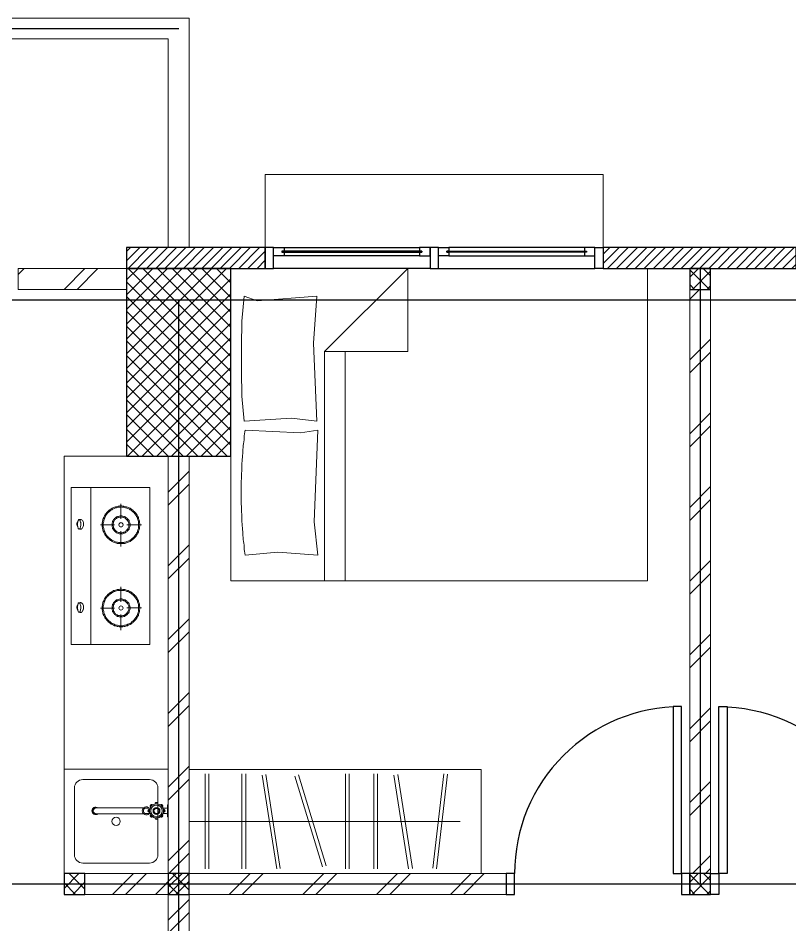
# Model space of a CAD drawing. Header units: millimetres. Extents: x -324 to 75, y -297 to 70.
# Drawn here: x -79.676 to -75.976, y 7.979 to 12.325 of the extents above; entities that cross this region are included whole.
import ezdxf

# ---------------------------------------------------------------- set-up
doc = ezdxf.new("R2010")
doc.units = ezdxf.units.MM
doc.layers.get('defpoints').update_dxf_attribs({"color": 1})
for name, color, linetype, lineweight in [('ars', 11, 'Continuous', 0), ('KOL', 1, 'Continuous', 30), ('KOLOM', 4, 'Continuous', 9), ('lan', 7, 'Continuous', 15), ('SANITAIR', 15, 'Continuous', 9), ('tem', 5, 'Continuous', 20)]:
    doc.layers.add(name, color=color, linetype=linetype, lineweight=lineweight)
doc.layers.add('as', color=1, linetype='Continuous', plot=False)
doc.layers.add('Kusen', color=30, linetype='Continuous')
pattern_1 = [(225, (-511.968732, 382.94913), (0.0220970869, -0.0220970869), [])]
pattern_2 = [(45, (10.6428, -0.8551), (-0.1767767, 0.1767767), []), (45, (10.7053, -0.8551), (-0.1767767, 0.1767767), [])]

# ---------------------------------------------------------------- blocks, each defined once
blk = doc.blocks.new('T. J1')
at = {"layer": 'Kusen'}
for p, q in [((-0.7188, 0.1), (-0.0688, 0.1)), ((0.7212, 0.1), (0.0712, 0.1)), ((-0.0688, 0.06), (-0.7188, 0.06)), ((0.0712, 0.06), (0.7212, 0.06)), ((-0.0188, 0), (-0.7688, 0)), ((0.0212, 0), (0.7712, 0))]:
    blk.add_line(p, q, dxfattribs=at)
for points in [[(-0.8088, 0), (-0.7688, 0), (-0.7688, 0.1), (-0.8088, 0.1)], [(-0.0188, 0), (0.0212, 0), (0.0212, 0.1), (-0.0188, 0.1)], [(0.8112, 0), (0.7712, 0), (0.7712, 0.1), (0.8112, 0.1)]]:
    blk.add_lwpolyline(points, close=True, dxfattribs=at)
for points in [[(-0.7188, 0.0775), (-0.7188, 0.06), (-0.7688, 0.06), (-0.7688, 0.1), (-0.7188, 0.1), (-0.7188, 0.0825), (-0.7288, 0.0825), (-0.7288, 0.0775), (-0.7188, 0.0775)], [(-0.0688, 0.0775), (-0.0688, 0.06), (-0.0188, 0.06), (-0.0188, 0.1), (-0.0688, 0.1), (-0.0688, 0.0825), (-0.0588, 0.0825), (-0.0588, 0.0775), (-0.0688, 0.0775)], [(0.0712, 0.0775), (0.0712, 0.06), (0.0212, 0.06), (0.0212, 0.1), (0.0712, 0.1), (0.0712, 0.0825), (0.0612, 0.0825), (0.0612, 0.0775), (0.0712, 0.0775)], [(0.7212, 0.0775), (0.7212, 0.06), (0.7712, 0.06), (0.7712, 0.1), (0.7212, 0.1), (0.7212, 0.0825), (0.7312, 0.0825), (0.7312, 0.0775), (0.7212, 0.0775)]]:
    blk.add_lwpolyline(points, dxfattribs=at)
at = {"layer": 'Kusen', "color": 141}
for points in [[(-0.7288, 0.0775), (-0.0588, 0.0775), (-0.0588, 0.0825), (-0.7288, 0.0825)], [(0.7312, 0.0775), (0.0612, 0.0775), (0.0612, 0.0825), (0.7312, 0.0825)]]:
    blk.add_lwpolyline(points, close=True, dxfattribs=at)
blk = doc.blocks.new('P.80')
at = {"layer": 'Kusen'}
for points in [[(-69.8094, -74.8368), (-69.7694, -74.8368), (-69.7694, -74.0368), (-69.8094, -74.0368)], [(-70.6094, -74.9368), (-70.5694, -74.9368), (-70.5694, -74.8368), (-70.6094, -74.8368)], [(-69.7694, -74.9368), (-69.7294, -74.9368), (-69.7294, -74.8368), (-69.7694, -74.8368)]]:
    blk.add_lwpolyline(points, close=True, dxfattribs=at)
blk.add_arc((-69.7694, -74.8368), 0.8, 90, 180, dxfattribs=at)
blk = doc.blocks.new('K 10.10')
at = {"layer": 'ars'}
h = blk.add_hatch(dxfattribs=at)
h.set_pattern_fill('_USER', color=256, scale=0.05, angle=45, double=1, pattern_type=0)
h.set_pattern_definition([(45, (0, 0), (-0.035355339, 0.035355339), []), (135, (0, 0), (-0.035355339, -0.035355339), [])])
h.paths.add_polyline_path([(1560.5383, 1380.4069), (1560.6383, 1380.4069), (1560.6383, 1380.5069), (1560.5383, 1380.5069)])
at = {"layer": 'KOL'}
blk.add_lwpolyline([(1560.5383, 1380.4069), (1560.6383, 1380.4069), (1560.6383, 1380.5069), (1560.5383, 1380.5069)], close=True, dxfattribs=at)
blk = doc.blocks.new('BED1')
at = {"color": 0, "linetype": 'Continuous'}
for points in [[(1.9976, 0), (1.9976, 1.4976), (0, 1.4976), (0, 0), (1.9976, 0)], [(1.5484, 1.0993), (1.1489, 1.0993), (1.1489, 1.4976), (1.5484, 1.0993)], [(1.9346, 1.3656), (1.9443, 1.2458), (1.9467, 1.1259), (1.9467, 1.0061), (1.9443, 0.8862), (1.9346, 0.7663), (1.707, 0.7809), (1.586, 0.7663), (1.6017, 1.1404), (1.586, 1.3656), (1.8717, 1.3426), (1.9346, 1.3656)], [(1.4492, 1.0993), (1.4492, 0)], [(1.5484, 1.0993), (1.5484, 0)], [(1.9298, 0.1235), (1.7724, 0.138), (1.5799, 0.1235), (1.5981, 0.2833), (1.5799, 0.7228), (1.6634, 0.7094), (1.9298, 0.7228)], [(1.9298, 0.1235), (1.931, 0.1332), (1.9322, 0.1429), (1.9334, 0.1513), (1.9346, 0.161), (1.9346, 0.1707), (1.9358, 0.1804), (1.937, 0.1889), (1.9383, 0.1985), (1.9383, 0.2082), (1.9395, 0.2179), (1.9407, 0.2264), (1.9407, 0.2361), (1.9419, 0.2458), (1.9419, 0.2542), (1.9431, 0.2639), (1.9431, 0.2736), (1.9443, 0.2833), (1.9443, 0.2918), (1.9455, 0.3015), (1.9455, 0.3111), (1.9455, 0.3208), (1.9467, 0.3293), (1.9467, 0.339), (1.9467, 0.3487), (1.9467, 0.3584), (1.9479, 0.3668), (1.9479, 0.3765), (1.9479, 0.3862), (1.9479, 0.3959), (1.9479, 0.4044), (1.9479, 0.414), (1.9479, 0.4237), (1.9479, 0.4334), (1.9479, 0.4419), (1.9479, 0.4516), (1.9479, 0.4613), (1.9479, 0.4709), (1.9479, 0.4794), (1.9467, 0.4891), (1.9467, 0.4988), (1.9467, 0.5085), (1.9467, 0.5169), (1.9455, 0.5266), (1.9455, 0.5363), (1.9455, 0.546), (1.9443, 0.5545), (1.9443, 0.5642), (1.9431, 0.5738), (1.9431, 0.5835), (1.9419, 0.592), (1.9419, 0.6017), (1.9407, 0.6114), (1.9407, 0.6199), (1.9395, 0.6295), (1.9383, 0.6392), (1.9383, 0.6489), (1.937, 0.6574), (1.9358, 0.6671), (1.9346, 0.6768), (1.9346, 0.6864), (1.9334, 0.6949), (1.9322, 0.7046), (1.931, 0.7143), (1.9298, 0.7228)]]:
    blk.add_lwpolyline(points, dxfattribs=at)
blk = doc.blocks.new('LEMARI1')
for points in [[(0.6998, 0.4988), (-0.6998, 0.4988)], [(-0.6998, 0), (0.6998, 0), (0.6998, 0.4988), (-0.6998, 0.4988), (-0.6998, 0)], [(-0.5387, 0.4758), (-0.4855, 0.023)], [(-0.4685, 0.0254), (-0.5206, 0.477)], [(-0.3002, 0.4746), (-0.3705, 0.0242)], [(-0.3523, 0.0218), (-0.2821, 0.4709)], [(-0.2034, 0.477), (-0.2034, 0.0218)], [(-0.1852, 0.0218), (-0.1852, 0.477)], [(-0.0678, 0.477), (-0.0678, 0.0218)], [(-0.0496, 0.0218), (-0.0496, 0.477)], [(0.1755, 0.4722), (0.0436, 0.0363)], [(0.0605, 0.0315), (0.1937, 0.4673)], [(0.3317, 0.4746), (0.2627, 0.0242)], [(0.2797, 0.0218), (0.3499, 0.4709)], [(0.4286, 0.477), (0.4286, 0.0218)], [(0.4467, 0.0218), (0.4467, 0.477)], [(0.6053, 0.477), (0.6053, 0.0218)], [(0.6235, 0.0218), (0.6235, 0.477)], [(0.6998, 0.2494), (-0.5993, 0.2494)]]:
    blk.add_lwpolyline(points)
blk = doc.blocks.new('typikal-1a')
at = {"layer": 'as'}
for p, q in [((0, 2.8), (6.2, 2.8)), ((2.5, -0.15), (2.5, 2.8))]:
    blk.add_line(p, q, dxfattribs=at)
at = {"layer": 'KOL'}
blk.add_lwpolyline([(2.035, -0.15), (2.96, -0.15), (2.96, -0.25), (2.035, -0.25)], close=True, dxfattribs=at)
at = {"layer": 'tem'}
for points in [[(0.05, 2.85), (-0.05, 2.85), (-0.05, 5.45), (0.05, 5.45)], [(1.57, 2.75), (0.05, 2.75), (0.05, 2.85), (1.57, 2.85)], [(0.05, 2.75), (-0.05, 2.75), (-0.05, 0.75), (0.05, 0.75)], [(2.45, 2.75), (2.55, 2.75), (2.55, -0.05), (2.45, -0.05)]]:
    blk.add_lwpolyline(points, close=True, dxfattribs=at)
at = {"layer": 'ars', "rotation": 180}
for name, p in [('LEMARI1', (0.7498, 2.75)), ('BED1', (2.2476, 1.3476))]:
    blk.add_blockref(name, p, dxfattribs=at)
at = {"layer": 'KOLOM', "extrusion": (0, 0, -1), "zscale": -1}
for p in [(-1560.5883, -1377.6569), (-1563.0883, -1377.6569), (-1563.0883, -1380.5569)]:
    blk.add_blockref('K 10.10', p, dxfattribs=at)
at = {"layer": 'Kusen', "xscale": -1, "rotation": 180}
for name, p in [('P.80', (72.1794, -72.0868)), ('T. J1', (1.2238, -0.15))]:
    blk.add_blockref(name, p, dxfattribs=at)
at = {"layer": 'Kusen', "rotation": 180}
blk.add_blockref('P.80', (-67.1794, -72.0868), dxfattribs=at)
blk = doc.blocks.new("k2'")
at = {"layer": 'ars'}
h = blk.add_hatch(dxfattribs=at)
h.set_pattern_fill('_USER', color=256, scale=0.05, angle=45, double=1, pattern_type=0)
h.set_pattern_definition([(45, (0, -4.95), (-0.03535534, 0.03535534), []), (135, (0, -4.95), (-0.03535534, -0.03535534), [])])
h.paths.add_polyline_path([(-0.25, -0.45), (0.25, -0.45), (0.25, 0.45), (-0.25, 0.45)])
at = {"layer": 'KOL'}
blk.add_lwpolyline([(-0.25, -0.45), (0.25, -0.45), (0.25, 0.45), (-0.25, 0.45)], close=True, dxfattribs=at)
blk = doc.blocks.new('KRAN DPR ATAS')
for p, q in [((-0.0289, 0), (0.0289, 0)), ((-0.0289, 0), (-0.0289, -0.0021)), ((0.0289, 0), (0.0289, -0.0021)), ((-0.0275, -0.0035), (0.0275, -0.0035)), ((-0.0127, -0.0092), (-0.0127, -0.0252)), ((0.0127, -0.0092), (0.0127, -0.0252)), ((-0.014, -0.1188), (-0.014, -0.3457)), ((-0.0127, -0.0877), (-0.0127, -0.1101)), ((0.0127, -0.0877), (0.0127, -0.1101)), ((0.014, -0.1188), (0.014, -0.3457))]:
    blk.add_line(p, q)
for radius in [0.0338, 0.0279, 0.0166, 0.0138, 0.0123]:
    blk.add_circle((0, -0.0564), radius)
for centre, radius, start, end in [((-0.0239, -0.0326), 0.00706, 39.002, 230.998), ((-0.0222, -0.0342), 0.00706, 58.1189, 211.8811), ((-0.0275, -0.0021), 0.00141, 180, 270), ((-0.0183, -0.0092), 0.00564, 0, 90), ((-0.0009, -0.0214), 0.00884, 254.902, 254.902), ((0, -0.0227), 0.00706, 354.002, 185.998), ((0, -0.025), 0.00706, 13.1189, 166.8811), ((0.0183, -0.0092), 0.00564, 90, 180), ((0.0239, -0.0326), 0.00706, 309.002, 140.998), ((0.0222, -0.0342), 0.00706, 328.1189, 121.8811), ((0.0275, -0.0021), 0.00141, 270, 0), ((-0.0338, -0.0564), 0.00706, 84.002, 275.998), ((-0.0315, -0.0564), 0.00706, 103.1189, 256.8811), ((-0.0239, -0.0803), 0.00706, 129.002, 320.998), ((-0.0222, -0.0787), 0.00706, 148.1189, 301.8811), ((0.0239, -0.0803), 0.00706, 219.002, 50.998), ((0.0222, -0.0787), 0.00706, 238.1189, 31.8811), ((0.0338, -0.0564), 0.00706, 264.002, 95.998), ((0.0315, -0.0564), 0.00706, 283.1189, 76.8811), ((0, -0.1058), 0.0191, 134.711, 45.289), ((0, -0.1058), 0.0134, 198.6717, 270), ((0, -0.0902), 0.00706, 174.002, 5.998), ((0, -0.0879), 0.00706, 193.1189, 346.8811), ((0, -0.1058), 0.0134, 270, 341.3283), ((0, -0.3457), 0.0178, 141.8277, 38.1723), ((0, -0.3484), 0.0178, 175.6641, 4.3359), ((0, -0.3457), 0.014, 180, 0)]:
    blk.add_arc(centre, radius, start, end)
blk = doc.blocks.new('KOMPOR')
for points in [[(0, 0.3765), (0, -0.3765)], [(0.0944, 0.3765), (0, 0.3765)], [(0.3765, 0.3765), (0.0944, 0.3765)], [(0.0944, 0.3765), (0.0944, -0.3765)], [(0.3765, -0.3765), (0.3765, 0.3765)], [(0.2373, 0.3063), (0.2373, 0.2312)], [(0.2385, 0.2906), (0.2337, 0.2906), (0.23, 0.2906), (0.2252, 0.2893), (0.2203, 0.2893), (0.2167, 0.2881), (0.2119, 0.2869), (0.2082, 0.2857), (0.2034, 0.2833), (0.1998, 0.2821), (0.1961, 0.2797), (0.1925, 0.2772), (0.1889, 0.276), (0.1852, 0.2724), (0.1816, 0.27), (0.178, 0.2676), (0.1755, 0.2639), (0.1719, 0.2615), (0.1695, 0.2579), (0.1671, 0.2542), (0.1634, 0.2506), (0.1622, 0.247), (0.1598, 0.2433), (0.1574, 0.2397), (0.1562, 0.2361), (0.1538, 0.2312), (0.1525, 0.2276), (0.1513, 0.2228), (0.1501, 0.2191), (0.1501, 0.2143), (0.1489, 0.2094), (0.1489, 0.2058), (0.1489, 0.201), (0.1489, 0.1961), (0.1489, 0.1913), (0.1501, 0.1864), (0.1501, 0.1828), (0.1513, 0.178), (0.1525, 0.1743), (0.1538, 0.1695), (0.1562, 0.1659), (0.1574, 0.161), (0.1598, 0.1574), (0.1622, 0.1538), (0.1634, 0.1501), (0.1671, 0.1465), (0.1695, 0.1429), (0.1719, 0.1404), (0.1755, 0.1368), (0.178, 0.1344), (0.1816, 0.1308), (0.1852, 0.1283), (0.1889, 0.1259), (0.1925, 0.1235), (0.1961, 0.1211), (0.1998, 0.1199), (0.2034, 0.1174), (0.2082, 0.1162), (0.2119, 0.115), (0.2167, 0.1138), (0.2203, 0.1126), (0.2252, 0.1114), (0.23, 0.1114), (0.2337, 0.1102), (0.2385, 0.1102), (0.2433, 0.1102), (0.2482, 0.1114), (0.253, 0.1114), (0.2567, 0.1126), (0.2615, 0.1138), (0.2651, 0.115), (0.27, 0.1162), (0.2736, 0.1174), (0.2785, 0.1199), (0.2821, 0.1211), (0.2857, 0.1235), (0.2893, 0.1259), (0.293, 0.1283), (0.2966, 0.1308), (0.299, 0.1344), (0.3027, 0.1368), (0.3051, 0.1404), (0.3087, 0.1429), (0.3111, 0.1465), (0.3136, 0.1501), (0.316, 0.1538), (0.3184, 0.1574), (0.3196, 0.161), (0.322, 0.1659), (0.3232, 0.1695), (0.3245, 0.1743), (0.3257, 0.178), (0.3269, 0.1828), (0.3281, 0.1864), (0.3281, 0.1913), (0.3293, 0.1961), (0.3293, 0.201), (0.3293, 0.2058), (0.3281, 0.2094), (0.3281, 0.2143), (0.3269, 0.2191), (0.3257, 0.2228), (0.3245, 0.2276), (0.3232, 0.2312), (0.322, 0.2361), (0.3196, 0.2397), (0.3184, 0.2433), (0.316, 0.247), (0.3136, 0.2506), (0.3111, 0.2542), (0.3087, 0.2579), (0.3051, 0.2615), (0.3027, 0.2639), (0.299, 0.2676), (0.2966, 0.27), (0.293, 0.2724), (0.2893, 0.276), (0.2857, 0.2772), (0.2821, 0.2797), (0.2785, 0.2821), (0.2736, 0.2833), (0.27, 0.2857), (0.2651, 0.2869), (0.2615, 0.2881), (0.2567, 0.2893), (0.253, 0.2893), (0.2482, 0.2906), (0.2433, 0.2906), (0.2385, 0.2906)], [(0.2385, 0.2857), (0.2349, 0.2857), (0.23, 0.2857), (0.2264, 0.2845), (0.2215, 0.2833), (0.2179, 0.2833), (0.2131, 0.2821), (0.2094, 0.2809), (0.2058, 0.2785), (0.2022, 0.2772), (0.1985, 0.2748), (0.1949, 0.2736), (0.1913, 0.2712), (0.1877, 0.2688), (0.1852, 0.2663), (0.1816, 0.2639), (0.1792, 0.2603), (0.1755, 0.2579), (0.1731, 0.2542), (0.1707, 0.2518), (0.1683, 0.2482), (0.1659, 0.2446), (0.1646, 0.2409), (0.1622, 0.2373), (0.161, 0.2337), (0.1586, 0.23), (0.1574, 0.2264), (0.1562, 0.2215), (0.1562, 0.2179), (0.155, 0.2131), (0.1538, 0.2094), (0.1538, 0.2046), (0.1538, 0.201), (0.1538, 0.1961), (0.1538, 0.1925), (0.155, 0.1877), (0.1562, 0.184), (0.1562, 0.1792), (0.1574, 0.1755), (0.1586, 0.1719), (0.161, 0.1671), (0.1622, 0.1634), (0.1646, 0.1598), (0.1659, 0.1562), (0.1683, 0.1525), (0.1707, 0.1501), (0.1731, 0.1465), (0.1755, 0.1441), (0.1792, 0.1404), (0.1816, 0.138), (0.1852, 0.1356), (0.1877, 0.132), (0.1913, 0.1308), (0.1949, 0.1283), (0.1985, 0.1259), (0.2022, 0.1235), (0.2058, 0.1223), (0.2094, 0.1211), (0.2131, 0.1199), (0.2179, 0.1186), (0.2215, 0.1174), (0.2264, 0.1162), (0.23, 0.1162), (0.2349, 0.1162), (0.2385, 0.1162), (0.2433, 0.1162), (0.247, 0.1162), (0.2518, 0.1162), (0.2554, 0.1174), (0.2603, 0.1186), (0.2639, 0.1199), (0.2676, 0.1211), (0.2724, 0.1223), (0.276, 0.1235), (0.2797, 0.1259), (0.2833, 0.1283), (0.2869, 0.1308), (0.2893, 0.132), (0.293, 0.1356), (0.2954, 0.138), (0.299, 0.1404), (0.3015, 0.1441), (0.3039, 0.1465), (0.3075, 0.1501), (0.3087, 0.1525), (0.3111, 0.1562), (0.3136, 0.1598), (0.316, 0.1634), (0.3172, 0.1671), (0.3184, 0.1719), (0.3196, 0.1755), (0.3208, 0.1792), (0.322, 0.184), (0.3232, 0.1877), (0.3232, 0.1925), (0.3232, 0.1961), (0.3232, 0.201), (0.3232, 0.2046), (0.3232, 0.2094), (0.3232, 0.2131), (0.322, 0.2179), (0.3208, 0.2215), (0.3196, 0.2264), (0.3184, 0.23), (0.3172, 0.2337), (0.316, 0.2373), (0.3136, 0.2409), (0.3111, 0.2446), (0.3087, 0.2482), (0.3075, 0.2518), (0.3039, 0.2542), (0.3015, 0.2579), (0.299, 0.2603), (0.2954, 0.2639), (0.293, 0.2663), (0.2893, 0.2688), (0.2869, 0.2712), (0.2833, 0.2736), (0.2797, 0.2748), (0.276, 0.2772), (0.2724, 0.2785), (0.2676, 0.2809), (0.2639, 0.2821), (0.2603, 0.2833), (0.2554, 0.2833), (0.2518, 0.2845), (0.247, 0.2857), (0.2433, 0.2857), (0.2385, 0.2857)], [(0.0436, 0.2228), (0.0472, 0.2228), (0.0496, 0.2215), (0.0533, 0.2191), (0.0545, 0.2155), (0.0557, 0.2119), (0.0581, 0.2094), (0.0593, 0.2046), (0.0593, 0.1998), (0.0593, 0.1949), (0.0593, 0.1901), (0.0569, 0.1864), (0.0557, 0.1828), (0.0533, 0.1792), (0.0508, 0.178), (0.0484, 0.1755), (0.046, 0.1743), (0.0424, 0.1743), (0.04, 0.1755), (0.0375, 0.178), (0.0339, 0.1792), (0.0327, 0.1828), (0.0315, 0.1864), (0.0291, 0.1901), (0.0278, 0.1949), (0.0278, 0.1998), (0.0291, 0.2046), (0.0303, 0.2094), (0.0315, 0.2119), (0.0339, 0.2155), (0.0351, 0.2191), (0.0375, 0.2215), (0.0412, 0.2228), (0.0436, 0.2228)], [(0.0375, 0.2215), (0.04, 0.2215), (0.04, 0.2203), (0.0424, 0.2179), (0.0436, 0.2155), (0.0448, 0.2119), (0.0448, 0.2082), (0.046, 0.2034), (0.046, 0.1998), (0.046, 0.1961), (0.046, 0.1913), (0.0448, 0.1877), (0.0436, 0.184), (0.0436, 0.1816), (0.0412, 0.178), (0.04, 0.1768), (0.0387, 0.1755), (0.0375, 0.1755), (0.0351, 0.1768), (0.0339, 0.178), (0.0327, 0.1816), (0.0315, 0.184), (0.0315, 0.1877), (0.0303, 0.1913), (0.0303, 0.1961), (0.0303, 0.1998), (0.0303, 0.2034), (0.0315, 0.2082), (0.0315, 0.2119), (0.0327, 0.2155), (0.0339, 0.2179), (0.0351, 0.2203), (0.0363, 0.2215), (0.0375, 0.2215)], [(0.2385, 0.2433), (0.2349, 0.2433), (0.23, 0.2433), (0.2264, 0.2421), (0.2215, 0.2409), (0.2179, 0.2385), (0.2143, 0.2361), (0.2119, 0.2337), (0.2082, 0.2312), (0.2058, 0.2276), (0.2034, 0.2252), (0.201, 0.2215), (0.1985, 0.2179), (0.1973, 0.2131), (0.1961, 0.2094), (0.1961, 0.2046), (0.1961, 0.201), (0.1961, 0.1961), (0.1961, 0.1925), (0.1973, 0.1877), (0.1985, 0.184), (0.201, 0.1804), (0.2034, 0.1768), (0.2058, 0.1731), (0.2082, 0.1707), (0.2119, 0.1671), (0.2143, 0.1646), (0.2179, 0.1622), (0.2215, 0.161), (0.2264, 0.1598), (0.23, 0.1586), (0.2349, 0.1574), (0.2385, 0.1574), (0.2433, 0.1574), (0.247, 0.1586), (0.2518, 0.1598), (0.2554, 0.161), (0.2591, 0.1622), (0.2627, 0.1646), (0.2663, 0.1671), (0.2688, 0.1707), (0.2724, 0.1731), (0.2748, 0.1768), (0.2772, 0.1804), (0.2785, 0.184), (0.2797, 0.1877), (0.2809, 0.1925), (0.2821, 0.1961), (0.2821, 0.201), (0.2821, 0.2046), (0.2809, 0.2094), (0.2797, 0.2131), (0.2785, 0.2179), (0.2772, 0.2215), (0.2748, 0.2252), (0.2724, 0.2276), (0.2688, 0.2312), (0.2663, 0.2337), (0.2627, 0.2361), (0.2591, 0.2385), (0.2554, 0.2409), (0.2518, 0.2421), (0.247, 0.2433), (0.2433, 0.2433), (0.2385, 0.2433)], [(0.2385, 0.2385), (0.2349, 0.2385), (0.2312, 0.2373), (0.2276, 0.2373), (0.224, 0.2361), (0.2203, 0.2337), (0.2179, 0.2324), (0.2143, 0.23), (0.2119, 0.2276), (0.2094, 0.2252), (0.207, 0.2215), (0.2058, 0.2191), (0.2034, 0.2155), (0.2022, 0.2119), (0.2022, 0.2082), (0.201, 0.2046), (0.201, 0.201), (0.201, 0.1973), (0.2022, 0.1925), (0.2022, 0.1889), (0.2034, 0.1864), (0.2058, 0.1828), (0.207, 0.1792), (0.2094, 0.1768), (0.2119, 0.1743), (0.2143, 0.1719), (0.2179, 0.1695), (0.2203, 0.1671), (0.224, 0.1659), (0.2276, 0.1646), (0.2312, 0.1634), (0.2349, 0.1634), (0.2385, 0.1622), (0.2421, 0.1634), (0.247, 0.1634), (0.2506, 0.1646), (0.253, 0.1659), (0.2567, 0.1671), (0.2603, 0.1695), (0.2627, 0.1719), (0.2651, 0.1743), (0.2676, 0.1768), (0.27, 0.1792), (0.2724, 0.1828), (0.2736, 0.1864), (0.2748, 0.1889), (0.276, 0.1925), (0.276, 0.1973), (0.2772, 0.201), (0.276, 0.2046), (0.276, 0.2082), (0.2748, 0.2119), (0.2736, 0.2155), (0.2724, 0.2191), (0.27, 0.2215), (0.2676, 0.2252), (0.2651, 0.2276), (0.2627, 0.23), (0.2603, 0.2324), (0.2567, 0.2337), (0.253, 0.2361), (0.2506, 0.2373), (0.247, 0.2373), (0.2421, 0.2385), (0.2385, 0.2385)], [(0.1404, 0.201), (0.207, 0.201)], [(0.2385, 0.2107), (0.2349, 0.2094), (0.2312, 0.2082), (0.23, 0.2046), (0.2288, 0.201), (0.23, 0.1961), (0.2312, 0.1937), (0.2349, 0.1913), (0.2385, 0.1901), (0.2433, 0.1913), (0.2458, 0.1937), (0.2482, 0.1961), (0.2494, 0.201), (0.2482, 0.2046), (0.2458, 0.2082), (0.2433, 0.2094), (0.2385, 0.2107)], [(0.3366, 0.1998), (0.2676, 0.1998)], [(0.2373, 0.0993), (0.2373, 0.1719)], [(0.2385, -0.1077), (0.2337, -0.1077), (0.23, -0.1077), (0.2252, -0.109), (0.2203, -0.109), (0.2167, -0.1102), (0.2119, -0.1114), (0.2082, -0.1126), (0.2034, -0.115), (0.1998, -0.1162), (0.1961, -0.1186), (0.1925, -0.1211), (0.1889, -0.1235), (0.1852, -0.1259), (0.1816, -0.1283), (0.178, -0.1308), (0.1755, -0.1344), (0.1719, -0.1368), (0.1695, -0.1404), (0.1671, -0.1441), (0.1634, -0.1477), (0.1622, -0.1513), (0.1598, -0.155), (0.1574, -0.1586), (0.1562, -0.1622), (0.1538, -0.1671), (0.1525, -0.1707), (0.1513, -0.1755), (0.1501, -0.1792), (0.1501, -0.184), (0.1489, -0.1889), (0.1489, -0.1925), (0.1489, -0.1973), (0.1489, -0.2022), (0.1489, -0.207), (0.1501, -0.2119), (0.1501, -0.2155), (0.1513, -0.2203), (0.1525, -0.224), (0.1538, -0.2288), (0.1562, -0.2324), (0.1574, -0.2373), (0.1598, -0.2409), (0.1622, -0.2446), (0.1634, -0.2482), (0.1671, -0.2518), (0.1695, -0.2554), (0.1719, -0.2579), (0.1755, -0.2615), (0.178, -0.2639), (0.1816, -0.2676), (0.1852, -0.27), (0.1889, -0.2724), (0.1925, -0.2748), (0.1961, -0.2772), (0.1998, -0.2785), (0.2034, -0.2809), (0.2082, -0.2821), (0.2119, -0.2833), (0.2167, -0.2845), (0.2203, -0.2857), (0.2252, -0.2869), (0.23, -0.2869), (0.2337, -0.2881), (0.2385, -0.2881), (0.2433, -0.2881), (0.2482, -0.2869), (0.253, -0.2869), (0.2567, -0.2857), (0.2615, -0.2845), (0.2651, -0.2833), (0.27, -0.2821), (0.2736, -0.2809), (0.2785, -0.2785), (0.2821, -0.2772), (0.2857, -0.2748), (0.2893, -0.2724), (0.293, -0.27), (0.2966, -0.2676), (0.299, -0.2639), (0.3027, -0.2615), (0.3051, -0.2579), (0.3087, -0.2554), (0.3111, -0.2518), (0.3136, -0.2482), (0.316, -0.2446), (0.3184, -0.2409), (0.3196, -0.2373), (0.322, -0.2324), (0.3232, -0.2288), (0.3245, -0.224), (0.3257, -0.2203), (0.3269, -0.2155), (0.3281, -0.2119), (0.3281, -0.207), (0.3293, -0.2022), (0.3293, -0.1973), (0.3293, -0.1925), (0.3281, -0.1889), (0.3281, -0.184), (0.3269, -0.1792), (0.3257, -0.1755), (0.3245, -0.1707), (0.3232, -0.1671), (0.322, -0.1622), (0.3196, -0.1586), (0.3184, -0.155), (0.316, -0.1513), (0.3136, -0.1477), (0.3111, -0.1441), (0.3087, -0.1404), (0.3051, -0.1368), (0.3027, -0.1344), (0.299, -0.1308), (0.2966, -0.1283), (0.293, -0.1259), (0.2893, -0.1235), (0.2857, -0.1211), (0.2821, -0.1186), (0.2785, -0.1162), (0.2736, -0.115), (0.27, -0.1126), (0.2651, -0.1114), (0.2615, -0.1102), (0.2567, -0.109), (0.253, -0.109), (0.2482, -0.1077), (0.2433, -0.1077), (0.2385, -0.1077)], [(0.2385, -0.1126), (0.2349, -0.1126), (0.23, -0.1126), (0.2264, -0.1138), (0.2215, -0.115), (0.2179, -0.115), (0.2131, -0.1162), (0.2094, -0.1174), (0.2058, -0.1199), (0.2022, -0.1211), (0.1985, -0.1235), (0.1949, -0.1247), (0.1913, -0.1271), (0.1877, -0.1295), (0.1852, -0.132), (0.1816, -0.1344), (0.1792, -0.138), (0.1755, -0.1404), (0.1731, -0.1441), (0.1707, -0.1465), (0.1683, -0.1501), (0.1659, -0.1538), (0.1646, -0.1574), (0.1622, -0.161), (0.161, -0.1646), (0.1586, -0.1683), (0.1574, -0.1719), (0.1562, -0.1768), (0.1562, -0.1804), (0.155, -0.1852), (0.1538, -0.1889), (0.1538, -0.1937), (0.1538, -0.1973), (0.1538, -0.2022), (0.1538, -0.2058), (0.155, -0.2107), (0.1562, -0.2143), (0.1562, -0.2191), (0.1574, -0.2228), (0.1586, -0.2264), (0.161, -0.2312), (0.1622, -0.2349), (0.1646, -0.2385), (0.1659, -0.2421), (0.1683, -0.2458), (0.1707, -0.2482), (0.1731, -0.2518), (0.1755, -0.2554), (0.1792, -0.2579), (0.1816, -0.2603), (0.1852, -0.2627), (0.1877, -0.2663), (0.1913, -0.2688), (0.1949, -0.27), (0.1985, -0.2724), (0.2022, -0.2748), (0.2058, -0.276), (0.2094, -0.2772), (0.2131, -0.2785), (0.2179, -0.2797), (0.2215, -0.2809), (0.2264, -0.2821), (0.23, -0.2821), (0.2349, -0.2821), (0.2385, -0.2833), (0.2433, -0.2821), (0.247, -0.2821), (0.2518, -0.2821), (0.2554, -0.2809), (0.2603, -0.2797), (0.2639, -0.2785), (0.2676, -0.2772), (0.2724, -0.276), (0.276, -0.2748), (0.2797, -0.2724), (0.2833, -0.27), (0.2869, -0.2688), (0.2893, -0.2663), (0.293, -0.2627), (0.2954, -0.2603), (0.299, -0.2579), (0.3015, -0.2554), (0.3039, -0.2518), (0.3075, -0.2482), (0.3087, -0.2458), (0.3111, -0.2421), (0.3136, -0.2385), (0.316, -0.2349), (0.3172, -0.2312), (0.3184, -0.2264), (0.3196, -0.2228), (0.3208, -0.2191), (0.322, -0.2143), (0.3232, -0.2107), (0.3232, -0.2058), (0.3232, -0.2022), (0.3232, -0.1973), (0.3232, -0.1937), (0.3232, -0.1889), (0.3232, -0.1852), (0.322, -0.1804), (0.3208, -0.1768), (0.3196, -0.1719), (0.3184, -0.1683), (0.3172, -0.1646), (0.316, -0.161), (0.3136, -0.1574), (0.3111, -0.1538), (0.3087, -0.1501), (0.3075, -0.1465), (0.3039, -0.1441), (0.3015, -0.1404), (0.299, -0.138), (0.2954, -0.1344), (0.293, -0.132), (0.2893, -0.1295), (0.2869, -0.1271), (0.2833, -0.1247), (0.2797, -0.1235), (0.276, -0.1211), (0.2724, -0.1199), (0.2676, -0.1174), (0.2639, -0.1162), (0.2603, -0.115), (0.2554, -0.115), (0.2518, -0.1138), (0.247, -0.1126), (0.2433, -0.1126), (0.2385, -0.1126)], [(0.2373, -0.0932), (0.2373, -0.1671)], [(0.2385, -0.155), (0.2349, -0.155), (0.23, -0.155), (0.2264, -0.1562), (0.2215, -0.1574), (0.2179, -0.1598), (0.2143, -0.1622), (0.2119, -0.1646), (0.2082, -0.1671), (0.2058, -0.1707), (0.2034, -0.1731), (0.201, -0.1768), (0.1985, -0.1804), (0.1973, -0.1852), (0.1961, -0.1889), (0.1961, -0.1937), (0.1961, -0.1973), (0.1961, -0.2022), (0.1961, -0.207), (0.1973, -0.2107), (0.1985, -0.2143), (0.201, -0.2179), (0.2034, -0.2215), (0.2058, -0.2252), (0.2082, -0.2288), (0.2119, -0.2312), (0.2143, -0.2337), (0.2179, -0.2361), (0.2215, -0.2373), (0.2264, -0.2385), (0.23, -0.2397), (0.2349, -0.2409), (0.2385, -0.2409), (0.2433, -0.2409), (0.247, -0.2397), (0.2518, -0.2385), (0.2554, -0.2373), (0.2591, -0.2361), (0.2627, -0.2337), (0.2663, -0.2312), (0.2688, -0.2288), (0.2724, -0.2252), (0.2748, -0.2215), (0.2772, -0.2179), (0.2785, -0.2143), (0.2797, -0.2107), (0.2809, -0.207), (0.2821, -0.2022), (0.2821, -0.1973), (0.2821, -0.1937), (0.2809, -0.1889), (0.2797, -0.1852), (0.2785, -0.1804), (0.2772, -0.1768), (0.2748, -0.1731), (0.2724, -0.1707), (0.2688, -0.1671), (0.2663, -0.1646), (0.2627, -0.1622), (0.2591, -0.1598), (0.2554, -0.1574), (0.2518, -0.1562), (0.247, -0.155), (0.2433, -0.155), (0.2385, -0.155)], [(0.2385, -0.1598), (0.2349, -0.1598), (0.2312, -0.161), (0.2276, -0.161), (0.224, -0.1622), (0.2203, -0.1646), (0.2179, -0.1659), (0.2143, -0.1683), (0.2119, -0.1707), (0.2094, -0.1731), (0.207, -0.1768), (0.2058, -0.1792), (0.2034, -0.1828), (0.2022, -0.1864), (0.2022, -0.1901), (0.201, -0.1937), (0.201, -0.1973), (0.201, -0.2022), (0.2022, -0.2058), (0.2022, -0.2094), (0.2034, -0.2131), (0.2058, -0.2155), (0.207, -0.2191), (0.2094, -0.2215), (0.2119, -0.224), (0.2143, -0.2264), (0.2179, -0.2288), (0.2203, -0.2312), (0.224, -0.2324), (0.2276, -0.2337), (0.2312, -0.2349), (0.2349, -0.2349), (0.2385, -0.2361), (0.2421, -0.2349), (0.247, -0.2349), (0.2506, -0.2337), (0.253, -0.2324), (0.2567, -0.2312), (0.2603, -0.2288), (0.2627, -0.2264), (0.2651, -0.224), (0.2676, -0.2215), (0.27, -0.2191), (0.2724, -0.2155), (0.2736, -0.2131), (0.2748, -0.2094), (0.276, -0.2058), (0.276, -0.2022), (0.2772, -0.1973), (0.276, -0.1937), (0.276, -0.1901), (0.2748, -0.1864), (0.2736, -0.1828), (0.2724, -0.1792), (0.27, -0.1768), (0.2676, -0.1731), (0.2651, -0.1707), (0.2627, -0.1683), (0.2603, -0.1659), (0.2567, -0.1646), (0.253, -0.1622), (0.2506, -0.161), (0.247, -0.161), (0.2421, -0.1598), (0.2385, -0.1598)], [(0.0436, -0.1768), (0.0472, -0.1768), (0.0496, -0.178), (0.0533, -0.1804), (0.0545, -0.1828), (0.0557, -0.1864), (0.0581, -0.1901), (0.0593, -0.1949), (0.0593, -0.1985), (0.0593, -0.2034), (0.0593, -0.2082), (0.0569, -0.2119), (0.0557, -0.2167), (0.0533, -0.2191), (0.0508, -0.2215), (0.0484, -0.224), (0.046, -0.224), (0.0424, -0.224), (0.04, -0.224), (0.0375, -0.2215), (0.0339, -0.2191), (0.0327, -0.2167), (0.0315, -0.2119), (0.0291, -0.2082), (0.0278, -0.2034), (0.0278, -0.1985), (0.0291, -0.1949), (0.0303, -0.1901), (0.0315, -0.1864), (0.0339, -0.1828), (0.0351, -0.1804), (0.0375, -0.178), (0.0412, -0.1768), (0.0436, -0.1768)], [(0.0375, -0.1768), (0.04, -0.178), (0.04, -0.1792), (0.0424, -0.1804), (0.0436, -0.1828), (0.0448, -0.1864), (0.0448, -0.1901), (0.046, -0.1949), (0.046, -0.1985), (0.046, -0.2034), (0.046, -0.2082), (0.0448, -0.2107), (0.0436, -0.2155), (0.0436, -0.2179), (0.0412, -0.2203), (0.04, -0.2228), (0.0387, -0.2228), (0.0375, -0.2228), (0.0351, -0.2228), (0.0339, -0.2203), (0.0327, -0.2179), (0.0315, -0.2155), (0.0315, -0.2107), (0.0303, -0.2082), (0.0303, -0.2034), (0.0303, -0.1985), (0.0303, -0.1949), (0.0315, -0.1901), (0.0315, -0.1864), (0.0327, -0.1828), (0.0339, -0.1804), (0.0351, -0.1792), (0.0363, -0.178), (0.0375, -0.1768)], [(0.1404, -0.1973), (0.207, -0.1973)], [(0.2385, -0.1877), (0.2349, -0.1889), (0.2312, -0.1901), (0.23, -0.1937), (0.2288, -0.1973), (0.23, -0.2022), (0.2312, -0.2046), (0.2349, -0.207), (0.2385, -0.2082), (0.2433, -0.207), (0.2458, -0.2046), (0.2482, -0.2022), (0.2494, -0.1973), (0.2482, -0.1937), (0.2458, -0.1901), (0.2433, -0.1889), (0.2385, -0.1877)], [(0.3366, -0.1985), (0.2676, -0.1985)], [(0.2373, -0.299), (0.2373, -0.2264)], [(0.0944, -0.3765), (0, -0.3765)], [(0.0944, -0.3765), (0.3765, -0.3765)]]:
    blk.add_lwpolyline(points)
blk = doc.blocks.new('A-2')
at = {"layer": 'ars'}
h = blk.add_hatch(dxfattribs=at)
h.set_pattern_fill('ANSI31', color=256, scale=0.25, angle=180, style=0)
h.set_pattern_definition(pattern_1)
h.paths.add_polyline_path([(-26.54, 13.3695), (-25.875, 13.3695), (-25.875, 13.4695), (-26.54, 13.4695)])
h = blk.add_hatch(dxfattribs=at)
h.set_pattern_fill('ANSI31', color=256, scale=0.25, angle=180, style=0)
h.set_pattern_definition([(225, (-511.968732, 382.94913), (0.0220970869, -0.0220970869), [])])
h.paths.add_polyline_path([(-26.54, 13.3695), (-25.875, 13.3695), (-25.875, 13.4695), (-26.54, 13.4695)])
h = blk.add_hatch(dxfattribs=at)
h.set_pattern_fill('ANSI31', color=256, scale=0.25, angle=180, style=0)
h.set_pattern_definition(pattern_1)
h.paths.add_polyline_path([(-24.255, 13.3695), (-23.33, 13.3695), (-23.33, 13.4695), (-24.255, 13.4695)])
h = blk.add_hatch(dxfattribs=at)
h.set_pattern_fill('TEMBOK', color=256, scale=0.25)
h.set_pattern_definition([(45, (14.5228, 9.5449), (-0.1767767, 0.1767767), []), (45, (14.5853, 9.5449), (-0.1767767, 0.1767767), [])])
h.paths.add_polyline_path([(-26.54, 13.3695), (-27.06, 13.3695), (-27.06, 13.2695), (-26.54, 13.2695)])
h = blk.add_hatch(dxfattribs=at)
h.set_pattern_fill('TEMBOK', color=256, scale=0.25)
h.set_pattern_definition(pattern_2)
h.paths.add_polyline_path([(-23.74, 10.4695), (-23.84, 10.4695), (-23.84, 13.2695), (-23.74, 13.2695)])
h = blk.add_hatch(dxfattribs=at)
h.set_pattern_fill('TEMBOK', color=256, scale=0.25)
h.set_pattern_definition([(45, (-26.29, 0.49455), (-0.1767767, 0.1767767), []), (45, (-26.2275, 0.49455), (-0.1767767, 0.1767767), [])])
h.paths.add_polyline_path([(-26.24, 10.4695), (-26.34, 10.4695), (-26.34, 12.4695), (-26.24, 12.4695)])
h = blk.add_hatch(dxfattribs=at)
h.set_pattern_fill('TEMBOK', color=256, scale=0.25)
h.set_pattern_definition([(45, (9.0228, -0.8551), (-0.1767767, 0.1767767), []), (45, (9.0853, -0.8551), (-0.1767767, 0.1767767), [])])
h.paths.add_polyline_path([(-26.74, 10.3695), (-26.34, 10.3695), (-26.34, 10.4695), (-26.74, 10.4695)])
h = blk.add_hatch(dxfattribs=at)
h.set_pattern_fill('TEMBOK', color=256, scale=0.25)
h.set_pattern_definition(pattern_2)
h.paths.add_polyline_path([(-26.44, 10.3695), (-24.72, 10.3695), (-24.72, 10.4695), (-26.44, 10.4695)])
h = blk.add_hatch(dxfattribs=at)
h.set_pattern_fill('TEMBOK', color=256, scale=0.25)
h.set_pattern_definition([(45, (8.1428, -4.9551), (-0.1767767, 0.1767767), []), (45, (8.2053, -4.9551), (-0.1767767, 0.1767767), [])])
h.paths.add_polyline_path([(-26.24, 9.2695), (-26.34, 9.2695), (-26.34, 10.3695), (-26.24, 10.3695)])
at = {"layer": 'as'}
for p, q in [((-27.89, 14.5195), (-26.29, 14.5195)), ((-32.49, 13.2195), (41.91, 13.2195)), ((-26.29, 0.1195), (-26.29, 13.2195)), ((-32.49, 10.4195), (-26.29, 10.4195))]:
    blk.add_line(p, q, dxfattribs=at)
at = {"layer": 'KOL'}
blk.add_lwpolyline([(-26.54, 13.3695), (-25.875, 13.3695), (-25.875, 13.4695), (-26.54, 13.4695)], close=True, dxfattribs=at)
blk.add_lwpolyline([(-26.54, 13.3695), (-25.875, 13.3695), (-25.875, 13.4695), (-26.54, 13.4695)], close=True, dxfattribs=at)
at = {"layer": 'lan'}
for p, q in [((-27.94, 14.5695), (-26.24, 14.5695)), ((-26.24, 13.4695), (-26.24, 14.5695)), ((-27.84, 14.4695), (-26.34, 14.4695)), ((-26.34, 13.4695), (-26.34, 14.4695)), ((-24.255, 13.8195), (-25.875, 13.8195)), ((-25.875, 13.4695), (-25.875, 13.8195)), ((-24.255, 13.4695), (-24.255, 13.8195))]:
    blk.add_line(p, q, dxfattribs=at)
at = {"layer": 'SANITAIR'}
blk.add_lwpolyline([(-26.84, 10.4695), (-26.34, 10.4695), (-26.34, 10.9695), (-26.84, 10.9695)], close=True, dxfattribs=at)
blk.add_lwpolyline([(-26.4301, 10.9196), (-26.7501, 10.9196, 0.414214), (-26.7901, 10.8796), (-26.7901, 10.5596, 0.414214), (-26.7501, 10.5196), (-26.4301, 10.5196, 0.414214), (-26.3901, 10.5596), (-26.3901, 10.8796, 0.414214)], format="xyb", close=True, dxfattribs=at)
blk.add_circle((-26.5901, 10.7196), 0.02, dxfattribs=at)
at = {"layer": 'tem'}
for p, q in [((-26.84, 10.4695), (-26.84, 12.4695)), ((-26.84, 12.4695), (-26.54, 12.4695))]:
    blk.add_line(p, q, dxfattribs=at)
for points in [[(-27.06, 13.2695), (-26.54, 13.2695), (-26.54, 13.3695), (-27.06, 13.3695)], [(-26.34, 10.4695), (-26.74, 10.4695), (-26.74, 10.3695), (-26.34, 10.3695)]]:
    blk.add_lwpolyline(points, close=True, dxfattribs=at)
at = {"layer": 'KOL'}
blk.add_blockref("k2'", (-26.29, 12.9195), dxfattribs=at)
blk.add_blockref("k2'", (-26.29, 12.9195), dxfattribs=at)
at = {"layer": 'KOLOM', "extrusion": (0, 0, -1), "xscale": -1, "zscale": -1, "rotation": 180}
blk.add_blockref('K 10.10', (-1533.7983, 1390.8764), dxfattribs=at)
at = {"layer": 'lan', "xscale": -1, "rotation": 180}
blk.add_blockref('typikal-1a', (-26.29, 13.2195), dxfattribs=at)
at = {"layer": 'SANITAIR', "xscale": -1, "rotation": 180}
blk.add_blockref('KOMPOR', (-26.8056, 11.943), dxfattribs=at)
at = {"layer": 'SANITAIR', "extrusion": (0, 0, -1), "zscale": -1, "rotation": 90}
blk.add_blockref('KRAN DPR ATAS', (26.3401, 10.7696), dxfattribs=at)

msp = doc.modelspace()

# ---------------------------------------------------------------- block references
at = {"layer": 'defpoints'}
msp.add_blockref('A-2', (-52.6163, -2.2441), dxfattribs=at)

doc.saveas('drawing.dxf')
